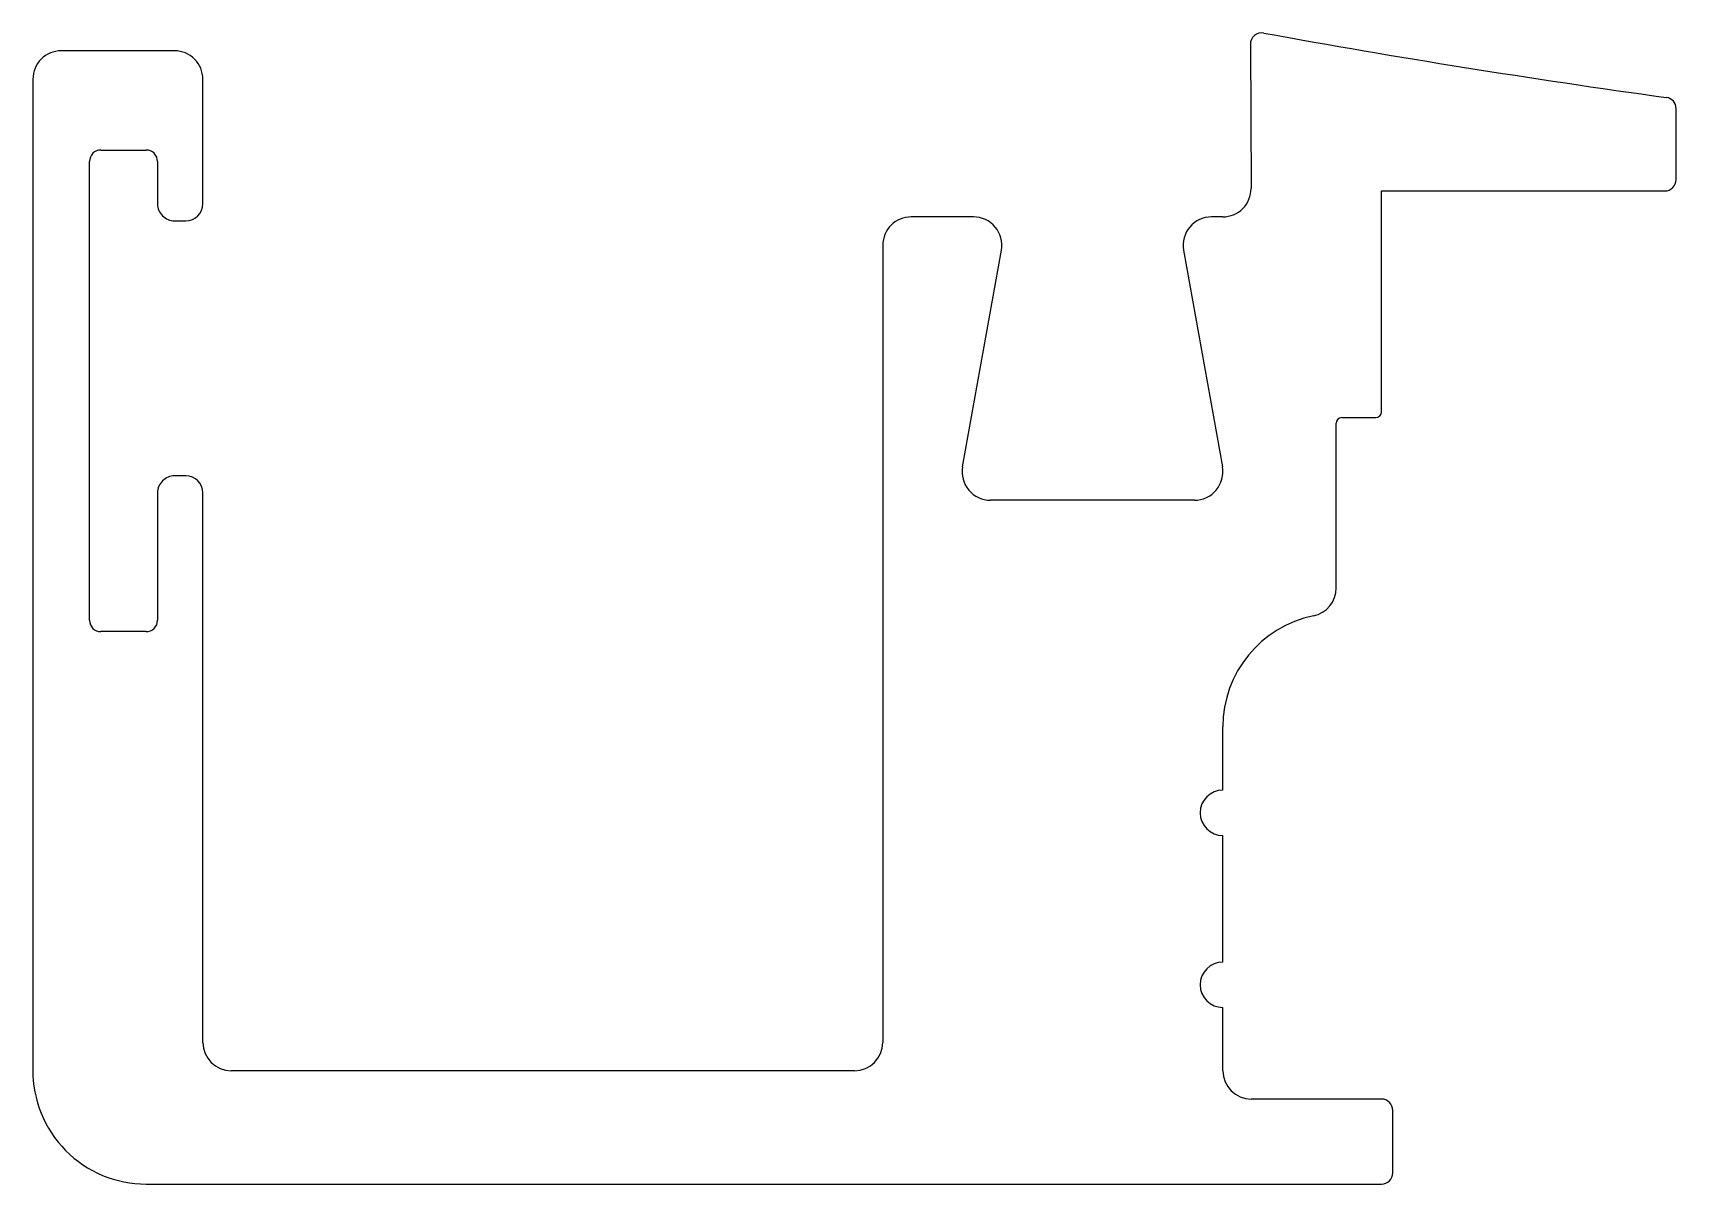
# Model space of a CAD drawing. Extents: x 742 to 771, y 86.5 to 106.8.
import ezdxf

# ---------------------------------------------------------------- set-up
doc = ezdxf.new("R2010")
doc.units = 0
doc.layers.get('0').update_dxf_attribs({"linetype": 'CONTINUOUS'})

msp = doc.modelspace()

# ---------------------------------------------------------------- linework, layer by layer
for p, q in [((744.539, 106.49), (742.539, 106.49)), ((763.525, 106.606), (763.538, 104.063)), ((742.039, 105.99), (742.04, 88.514)), ((745.039, 103.79), (745.039, 105.99)), ((771.039, 104.218), (771.04, 105.469)), ((743.239, 104.74), (744.039, 104.74)), ((743.039, 96.44), (743.039, 104.54)), ((744.239, 104.54), (744.239, 103.79)), ((765.839, 104.018), (770.839, 104.018)), ((765.839, 100.118), (765.839, 104.018)), ((758.639, 103.56), (757.539, 103.56)), ((763.038, 103.56), (762.839, 103.56)), ((744.539, 103.49), (744.739, 103.49)), ((757.039, 103.06), (757.039, 101.891)), ((758.447, 99.148), (759.131, 102.972)), ((762.347, 102.972), (763.031, 99.148)), ((757.039, 101.891), (757.039, 95.191)), ((765.04, 97.01), (765.04, 99.918)), ((765.14, 100.018), (765.739, 100.018)), ((744.739, 98.99), (744.539, 98.99)), ((744.239, 98.69), (744.239, 96.44)), ((745.039, 88.99), (745.039, 98.69)), ((762.539, 98.56), (758.939, 98.56)), ((744.037, 96.24), (743.239, 96.24)), ((757.039, 95.191), (757.039, 88.991)), ((763.04, 93.443), (763.04, 94.56)), ((763.04, 90.408), (763.04, 92.643)), ((763.04, 88.491), (763.04, 89.608)), ((756.539, 88.491), (745.539, 88.49)), ((765.84, 87.991), (763.54, 87.991)), ((766.04, 86.691), (766.04, 87.791)), ((744.04, 86.49), (765.84, 86.491))]:
    msp.add_line(p, q)
for centre, radius, start, end in [((763.725, 106.607), 0.2, 79.6854, 180.2913), ((793.841, 272.089), 168, 259.68545, 262.14002), ((742.539, 105.99), 0.5, 90.0029, 180.0033), ((744.539, 105.99), 0.5, 0.0028, 90.0029), ((770.84, 105.469), 0.2, 0, 82.14), ((743.239, 104.54), 0.2, 90.0029, 180.0029), ((744.039, 104.54), 0.2, 0.0024, 90.0026), ((770.839, 104.218), 0.2, 270, 0), ((763.038, 104.06), 0.5, 270.0019, 0.2913), ((744.539, 103.79), 0.3, 180.0024, 270.0029), ((744.739, 103.79), 0.3, 270.0029, 0.0028), ((757.539, 103.06), 0.5, 90.0019, 180.0023), ((758.639, 103.06), 0.5, 349.8549, 90.0019), ((762.839, 103.06), 0.5, 90.0019, 190.1488), ((765.739, 100.118), 0.1, 270, 360), ((765.14, 99.918), 0.1, 90, 180), ((744.539, 98.69), 0.3, 90, 180.0019), ((744.739, 98.69), 0.3, 0.0031, 90), ((758.939, 99.06), 0.5, 169.8549, 270.0019), ((762.539, 99.06), 0.5, 270.0019, 10.1488), ((764.54, 97.01), 0.5, 281.537, 360), ((743.239, 96.44), 0.2, 180.0029, 270.0029), ((744.039, 96.44), 0.2, 269.363, 0.0024), ((765.04, 94.56), 2, 101.537, 180), ((763.04, 93.043), 0.4, 89.9999, 269.998), ((763.04, 90.008), 0.4, 89.9992, 269.9991), ((745.539, 88.99), 0.5, 180.0024, 270.0019), ((756.539, 88.991), 0.5, 270.0019, 0.0019), ((744.039, 88.49), 2, 179.3105, 270.0019), ((763.54, 88.491), 0.5, 180, 270), ((765.84, 87.791), 0.2, 0, 90), ((765.84, 86.691), 0.2, 270.0034, 0)]:
    msp.add_arc(centre, radius, start, end)

doc.saveas('drawing.dxf')
